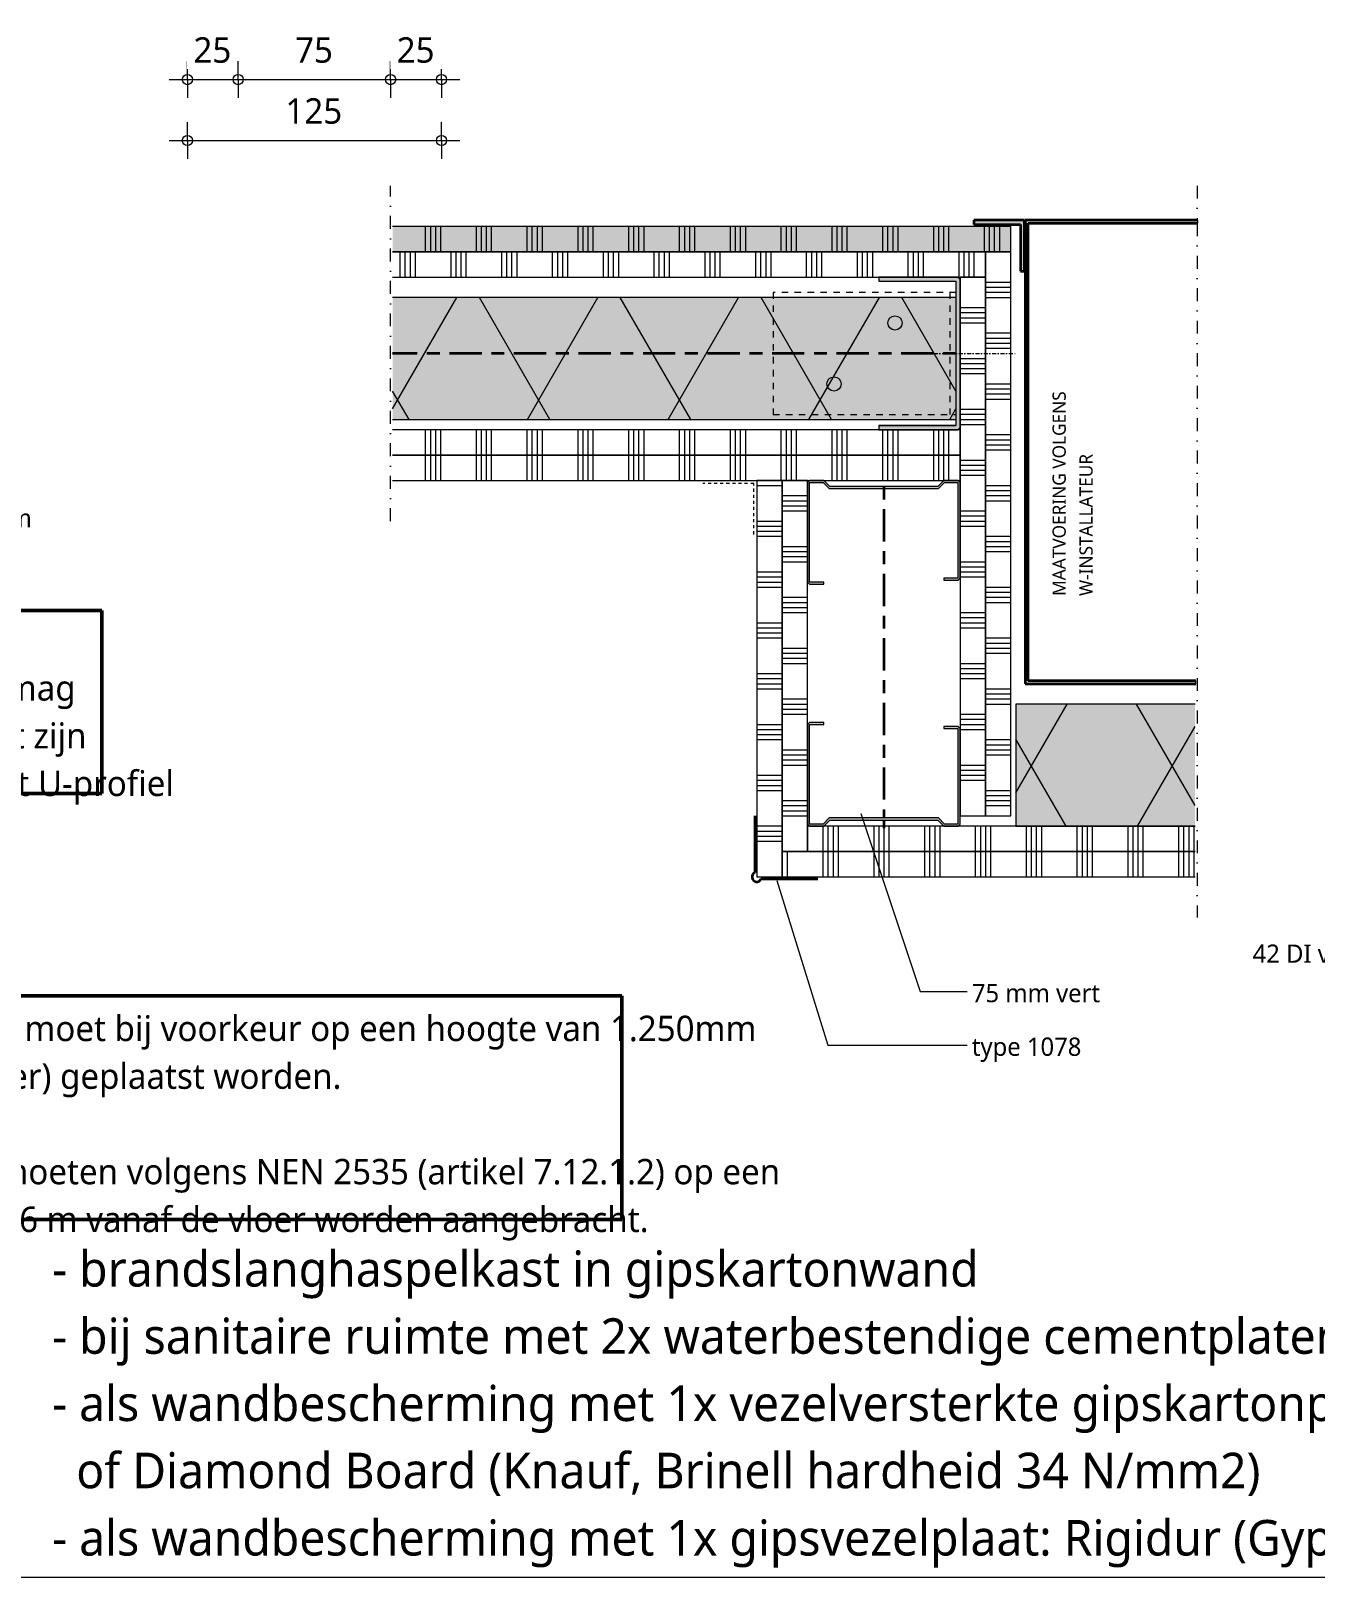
# Model space of a CAD drawing. Header units: millimetres. Extents: x -617 to 12931, y -7813 to -1363.
# Drawn here: x 11667 to 12299, y -2798 to -2038 of the extents above; entities that cross this region are included whole.
import ezdxf

# ---------------------------------------------------------------- set-up
doc = ezdxf.new("R2010")
doc.units = ezdxf.units.MM
for name, pattern in [('Center', [31.75, 6.35, -4.7625, 15.875, -4.7625]), ('Dash', [6.35, 3.175, -3.175]), ('Dash dot', [15.875, 6.35, -4.7625, 0, -4.7625]), ('Streep 1_5', [3, 1.5, -1.5]), ('Streep-stip _ detail', [4, 2, -1, 0, -1])]:
    doc.linetypes.add(name, pattern=pattern)
for name, color, linetype, lineweight in [('A-ANNO-DIMS', 211, 'Continuous', 13), ('A-ANNO-DIMS-5', 211, 'Continuous', 13), ('A-ANNO-IDEN', 131, 'Continuous', 18), ('A-DETL', 90, 'Continuous', 13), ('A-DETL-CNTR', 5, 'Center', 35), ('A-DETL-GENF', 92, 'Continuous', 18), ('A-DETL-THIN', 151, 'Continuous', 18), ('G-ANNO-TEXT', 231, 'Continuous', 13)]:
    doc.layers.add(name, color=color, linetype=linetype, lineweight=lineweight)
doc.styles.add('Segoe UI_2', font='segoeui.ttf', dxfattribs={"height": 9})
doc.styles.add('Segoe UI_3', font='segoeui.ttf', dxfattribs={"height": 12.5})
doc.styles.add('Segoe UI_4', font='segoeui.ttf', dxfattribs={"height": 17.5})
doc.styles.add('Segoe UI_7', font='segoeui.ttf', dxfattribs={"height": 6.5})
doc.dimstyles.new('2_5_mm', dxfattribs={"dimscale": 304.8, "dimtxt": 13.092049, "dimasz": 0.016404, "dimexe": 0.029528, "dimexo": 0.0625, "dimgap": 0.014764, "dimtad": 1, "dimdec": 0, "dimzin": 0, "dimdsep": 46, "dimtxsty": 'Segoe UI_3', "dimblk1": 'DOTBLANK', "dimblk2": 'DOTBLANK', "dimsah": 1, "dimcen": 0.09, "dimdle": 0.029528, "dimazin": 0, "dimtfac": 1, "dimtdec": 4, "dimtix": 1, "dimtmove": 0, "dimatfit": 3, "dimfxl": 0.029528, "dimfxlon": 1, "dimtvp": 1, "dimtfill": 1, "dimtolj": 1, "dimtzin": 0, "dimarcsym": 2})
pattern_1 = [(60, (0, 60.8), (-51.962, 30), []), (120, (0, 60.8), (-51.962, -30), [])]

# ---------------------------------------------------------------- blocks, each defined once
blk = doc.blocks.new('42 isolatie - Type 1-3760035-22_1 Principedetails metalstud')
at = {"layer": 'A-DETL-GENF'}
blk.add_hatch(color=256, dxfattribs=at).paths.add_polyline_path([(278.45, 0.8), (278.45, 60.8), (1.28, 60.8), (1.28, 0.8), (242.99, 0.8)])
at = {"layer": 'A-DETL-GENF', "lineweight": 13}
h = blk.add_hatch(dxfattribs=at)
h.set_pattern_fill('FP_1', color=256, style=0, pattern_type=2)
h.set_pattern_definition(pattern_1)
h.paths.add_polyline_path([(278.45, 0.8), (278.45, 60.8), (1.28, 60.8), (1.28, 0.8), (242.99, 0.8)])
at = {"layer": 'A-DETL-GENF'}
for p, q in [((278.45, 60.8), (1.28, 60.8)), ((278.45, 60.8), (1.28, 60.8)), ((280.45, 0.8), (280.45, 60.8)), ((1.28, 0.8), (278.45, 0.8)), ((1.28, 0.8), (278.45, 0.8))]:
    blk.add_line(p, q, dxfattribs=at)
blk = doc.blocks.new('42 isolatie - Type 1-3760036-22_1 Principedetails metalstud')
at = {"layer": 'A-DETL-GENF'}
h = blk.add_hatch(color=256, dxfattribs=at)
h.paths.add_polyline_path([(229.18, 0.8), (250.28, 0.8), (250.28, 60.8), (161.69, 60.8), (161.69, 0.8), (170.41, 0.8)])
h.paths.add_polyline_path([(52.87, 0.8), (88.44, 0.8), (88.44, 60.8), (0.28, 60.8), (0.28, 0.8)])
at = {"layer": 'A-DETL-GENF', "lineweight": 13}
h = blk.add_hatch(dxfattribs=at)
h.set_pattern_fill('FP_1', color=256, style=0, pattern_type=2)
h.set_pattern_definition(pattern_1)
h.paths.add_polyline_path([(229.18, 0.8), (250.28, 0.8), (250.28, 60.8), (161.69, 60.8), (161.69, 0.8), (170.41, 0.8)])
h.paths.add_polyline_path([(52.87, 0.8), (88.44, 0.8), (88.44, 60.8), (0.28, 60.8), (0.28, 0.8)])
at = {"layer": 'A-DETL-GENF'}
for p, q in [((88.44, 60.8), (0.28, 60.8)), ((0.28, 60.8), (0.28, 0.8)), ((88.44, 60.8), (0.28, 60.8)), ((0.28, 60.8), (0.28, 0.8)), ((250.28, 60.8), (161.69, 60.8)), ((250.28, 60.8), (161.69, 60.8)), ((250.28, 0.8), (250.28, 60.8)), ((250.28, 0.8), (250.28, 60.8)), ((0.28, 0.8), (88.44, 0.8)), ((161.69, 0.8), (250.28, 0.8))]:
    blk.add_line(p, q, dxfattribs=at)
blk = doc.blocks.new('40  gipsplaat - D12_5-V277-22_1 Principedetails metalstud')
at = {"layer": 'A-DETL-GENF', "lineweight": 13}
h = blk.add_hatch(dxfattribs=at)
h.set_pattern_fill('FP_358', color=256, style=0, pattern_type=2)
h.set_pattern_definition([(270, (12126.49, -2146.272), (25, 1e-15), []), (270, (12123.99, -2146.272), (25, 1e-15), []), (270, (12121.49, -2146.272), (25, 1e-15), []), (270, (12118.99, -2146.272), (25, 1e-15), [])])
h.paths.add_polyline_path([(13.5, 12.5), (0, 12.5), (0, 0), (291.67, 0), (291.67, 12.5), (14.5, 12.5)])
at = {"layer": 'A-DETL-GENF'}
for p, q in [((12.5, 12.5), (0, 12.5)), ((0, 12.5), (0, 0)), ((0, 12.5), (0, 2.75)), ((13.5, 12.5), (12.5, 12.5)), ((13.5, 12.5), (12.5, 12.5)), ((52.5, 12.5), (13.5, 12.5)), ((291.67, 12.5), (52.5, 12.5)), ((291.67, 12.5), (52.5, 12.5)), ((0, 0), (291.67, 0))]:
    blk.add_line(p, q, dxfattribs=at)
blk = doc.blocks.new('40  gipsplaat - stootvast D12_5-V278-22_1 Principedetails metalstud')
at = {"layer": 'A-DETL-GENF'}
blk.add_hatch(color=256, dxfattribs=at).paths.add_polyline_path([(0, 12.5), (0, 0), (304.17, 0), (304.17, 12.5), (12.5, 12.5)])
at = {"layer": 'A-DETL-GENF', "lineweight": 13}
h = blk.add_hatch(dxfattribs=at)
h.set_pattern_fill('FP_359', color=256, style=0, pattern_type=2)
h.set_pattern_definition([(270, (12138.99, -2133.772), (25, 1e-15), []), (270, (12136.49, -2133.772), (25, 1e-15), []), (270, (12133.99, -2133.772), (25, 1e-15), []), (270, (12131.49, -2133.772), (25, 1e-15), [])])
h.paths.add_polyline_path([(180, 12.5), (0, 12.5), (0, 0), (304.17, 0), (304.17, 12.5)])
at = {"layer": 'A-DETL-GENF'}
for p, q in [((12.5, 12.5), (0, 12.5)), ((0, 12.5), (0, 0)), ((0, 12.5), (0, 0)), ((304.17, 12.5), (12.5, 12.5)), ((304.17, 12.5), (12.5, 12.5)), ((0, 0), (304.17, 0)), ((0, 0), (304.17, 0))]:
    blk.add_line(p, q, dxfattribs=at)
blk = doc.blocks.new('40  gipsplaat - D12_5-V279-22_1 Principedetails metalstud')
at = {"layer": 'A-DETL-GENF', "lineweight": 13}
h = blk.add_hatch(dxfattribs=at)
h.set_pattern_fill('FP_360', color=256, style=0, pattern_type=2)
h.set_pattern_definition([(270, (12113.99, -2246.272), (25, 1e-15), []), (270, (12111.49, -2246.272), (25, 1e-15), []), (270, (12108.99, -2246.272), (25, 1e-15), []), (270, (12106.49, -2246.272), (25, 1e-15), [])])
h.paths.add_polyline_path([(11, 12.5), (0, 12.5), (0, 0), (279.17, 0), (279.17, 12.5), (37.46, 12.5)])
at = {"layer": 'A-DETL-GENF'}
for p, q in [((1, 12.5), (0, 12.5)), ((0, 12.5), (0, 0)), ((1, 12.5), (0, 12.5)), ((0, 12.5), (0, 0)), ((8, 12.5), (1, 12.5)), ((67, 12.5), (8, 12.5)), ((67, 12.5), (8, 12.5)), ((74, 12.5), (67, 12.5)), ((75, 12.5), (74, 12.5)), ((75, 12.5), (74, 12.5)), ((100, 12.5), (75, 12.5)), ((279.17, 12.5), (100, 12.5)), ((279.17, 12.5), (100, 12.5)), ((0, 0), (279.17, 0))]:
    blk.add_line(p, q, dxfattribs=at)
blk = doc.blocks.new('40  gipsplaat - D12_5-V280-22_1 Principedetails metalstud')
at = {"layer": 'A-DETL-GENF', "lineweight": 13}
h = blk.add_hatch(dxfattribs=at)
h.set_pattern_fill('FP_361', color=256, style=0, pattern_type=2)
h.set_pattern_definition([(270, (12113.99, -2233.772), (25, 1e-15), []), (270, (12111.49, -2233.772), (25, 1e-15), []), (270, (12108.99, -2233.772), (25, 1e-15), []), (270, (12106.49, -2233.772), (25, 1e-15), [])])
h.paths.add_polyline_path([(37.46, 12.5), (0, 12.5), (0, 0), (279.17, 0), (279.17, 12.5), (40, 12.5)])
at = {"layer": 'A-DETL-GENF'}
for p, q in [((279.17, 12.5), (0, 12.5)), ((0, 12.5), (0, 0)), ((279.17, 12.5), (0, 12.5)), ((0, 0), (1, 0)), ((0, 0), (1, 0)), ((1, 0), (40, 0)), ((40, 0), (279.17, 0)), ((40, 0), (279.17, 0))]:
    blk.add_line(p, q, dxfattribs=at)
blk = doc.blocks.new('40  gipsplaat - D12_5-V281-22_1 Principedetails metalstud')
at = {"layer": 'A-DETL-GENF', "lineweight": 13}
h = blk.add_hatch(dxfattribs=at)
h.set_pattern_fill('FP_362', color=256, style=0, pattern_type=2)
h.set_pattern_definition([(270, (12493.336, -2441.272), (25, 1e-15), []), (270, (12490.836, -2441.272), (25, 1e-15), []), (270, (12488.336, -2441.272), (25, 1e-15), []), (270, (12485.836, -2441.272), (25, 1e-15), [])])
h.paths.add_polyline_path([(1, 12.5), (0, 12.5), (0, 0), (190.44, 0), (190.44, 12.5), (5.4, 12.5)])
h.paths.add_polyline_path([(466.85, 12.5), (263.68, 12.5), (263.68, 0), (466.85, 0)])
at = {"layer": 'A-DETL-GENF'}
for p, q in [((1, 12.5), (0, 12.5)), ((0, 12.5), (0, 0)), ((1, 12.5), (0, 12.5)), ((0, 12.5), (0, 0)), ((8, 12.5), (1, 12.5)), ((67, 12.5), (8, 12.5)), ((67, 12.5), (8, 12.5)), ((74, 12.5), (67, 12.5)), ((75, 12.5), (74, 12.5)), ((75, 12.5), (74, 12.5)), ((100, 12.5), (75, 12.5)), ((190.44, 12.5), (100, 12.5)), ((190.44, 12.5), (100, 12.5)), ((466.85, 12.5), (263.68, 12.5)), ((466.85, 12.5), (263.68, 12.5)), ((0, 0), (190.44, 0)), ((263.68, 0), (466.85, 0))]:
    blk.add_line(p, q, dxfattribs=at)
blk = doc.blocks.new('40  gipsplaat - D12_5-V282-22_1 Principedetails metalstud')
at = {"layer": 'A-DETL-GENF', "lineweight": 13}
h = blk.add_hatch(dxfattribs=at)
h.set_pattern_fill('FP_363', color=256, style=0, pattern_type=2)
h.set_pattern_definition([(270, (12493.336, -2428.772), (25, 1e-15), []), (270, (12490.836, -2428.772), (25, 1e-15), []), (270, (12488.336, -2428.772), (25, 1e-15), []), (270, (12485.836, -2428.772), (25, 1e-15), [])])
h.paths.add_polyline_path([(1, 12.5), (0, 12.5), (0, 0), (190.44, 0), (190.44, 12.5), (5.4, 12.5)])
h.paths.add_polyline_path([(454.35, 12.5), (263.68, 12.5), (263.68, 0), (454.35, 0)])
at = {"layer": 'A-DETL-GENF'}
for p, q in [((190.44, 12.5), (0, 12.5)), ((0, 12.5), (0, 0)), ((190.44, 12.5), (0, 12.5)), ((454.35, 12.5), (263.68, 12.5)), ((454.35, 12.5), (263.68, 12.5)), ((454.35, 0), (454.35, 12.5)), ((0, 0), (1, 0)), ((0, 0), (1, 0)), ((1, 0), (8, 0)), ((8, 0), (67, 0)), ((8, 0), (67, 0)), ((67, 0), (74, 0)), ((74, 0), (190.44, 0)), ((74, 0), (190.44, 0)), ((263.68, 0), (380.35, 0)), ((263.68, 0), (380.35, 0)), ((380.35, 0), (387.35, 0)), ((387.35, 0), (446.35, 0)), ((387.35, 0), (446.35, 0)), ((446.35, 0), (453.35, 0)), ((453.35, 0), (454.35, 0)), ((453.35, 0), (454.35, 0))]:
    blk.add_line(p, q, dxfattribs=at)
blk = doc.blocks.new('40  gipsplaat - D12_5-2957544-22_1 Principedetails metalstud')
at = {"layer": 'A-DETL-GENF', "lineweight": 13}
h = blk.add_hatch(dxfattribs=at)
h.set_pattern_fill('FP_364', color=256, style=0, pattern_type=2)
h.set_pattern_definition([(270, (2451.272, 12048.99), (25, 1e-15), []), (270, (2453.772, 12048.99), (25, 1e-15), []), (270, (2456.272, 12048.99), (25, 1e-15), []), (270, (2458.772, 12048.99), (25, 1e-15), [])])
h.paths.add_polyline_path([(0, 12.5), (0, 0), (182.5, 0), (182.5, 12.5), (12.5, 12.5)])
at = {"layer": 'A-DETL-GENF'}
for p, q in [((182.5, 12.5), (0, 12.5)), ((0, 12.5), (0, 0)), ((0, 12.5), (0, 0)), ((182.5, 0), (182.5, 12.5)), ((182.5, 0), (182.5, 12.5)), ((0, 0), (13.5, 0)), ((0, 0), (13.5, 0)), ((13.5, 0), (52.5, 0)), ((52.5, 0), (62.5, 0)), ((62.5, 0), (132.5, 0)), ((62.5, 0), (132.5, 0)), ((132.5, 0), (142.5, 0)), ((142.5, 0), (181.5, 0)), ((181.5, 0), (182.5, 0)), ((181.5, 0), (182.5, 0))]:
    blk.add_line(p, q, dxfattribs=at)
blk = doc.blocks.new('40  gipsplaat - D12_5-2957545-22_1 Principedetails metalstud')
at = {"layer": 'A-DETL-GENF', "lineweight": 13}
h = blk.add_hatch(dxfattribs=at)
h.set_pattern_fill('FP_365', color=256, style=0, pattern_type=2)
h.set_pattern_definition([(270, (2463.772, 12036.49), (25, 1e-15), []), (270, (2466.272, 12036.49), (25, 1e-15), []), (270, (2468.772, 12036.49), (25, 1e-15), []), (270, (2471.272, 12036.49), (25, 1e-15), [])])
h.paths.add_polyline_path([(0, 0), (195, 0), (195, 12.5), (0, 12.5)])
at = {"layer": 'A-DETL-GENF'}
for p, q in [((195, 12.5), (0, 12.5)), ((0, 12.5), (0, 0)), ((195, 12.5), (0, 12.5)), ((0, 12.5), (0, 0)), ((195, 0), (195, 12.5)), ((195, 0), (195, 12.5)), ((0, 0), (195, 0)), ((0, 0), (195, 0))]:
    blk.add_line(p, q, dxfattribs=at)
blk = doc.blocks.new('40  gipsplaat - D12_5-2957546-22_1 Principedetails metalstud')
at = {"layer": 'A-DETL-GENF', "lineweight": 13}
h = blk.add_hatch(dxfattribs=at)
h.set_pattern_fill('FP_366', color=256, style=0, pattern_type=2)
h.set_pattern_definition([(90, (-2168.772, -12123.99), (-25, 1e-15), []), (90, (-2171.272, -12123.99), (-25, 1e-15), []), (90, (-2173.772, -12123.99), (-25, 1e-15), []), (90, (-2176.272, -12123.99), (-25, 1e-15), [])])
h.paths.add_polyline_path([(265, 12.5), (0, 12.5), (0, 0), (265, 0)])
at = {"layer": 'A-DETL-GENF'}
for p, q in [((265, 12.5), (0, 12.5)), ((0, 12.5), (0, 0)), ((0, 12.5), (0, 0)), ((265, 0), (265, 12.5)), ((265, 0), (265, 12.5)), ((0, 0), (1, 0)), ((0, 0), (1, 0)), ((1, 0), (74, 0)), ((74, 0), (101, 0)), ((74, 0), (101, 0)), ((101, 0), (140, 0)), ((140, 0), (148, 0)), ((148, 0), (222, 0)), ((148, 0), (222, 0)), ((222, 0), (230, 0)), ((230, 0), (265, 0))]:
    blk.add_line(p, q, dxfattribs=at)
blk = doc.blocks.new('40  gipsplaat - D12_5-2957547-22_1 Principedetails metalstud')
at = {"layer": 'A-DETL-GENF', "lineweight": 13}
h = blk.add_hatch(dxfattribs=at)
h.set_pattern_fill('FP_367', color=256, style=0, pattern_type=2)
h.set_pattern_definition([(90, (-2156.272, -12136.49), (-25, 1e-15), []), (90, (-2158.772, -12136.49), (-25, 1e-15), []), (90, (-2161.272, -12136.49), (-25, 1e-15), []), (90, (-2163.772, -12136.49), (-25, 1e-15), [])])
h.paths.add_polyline_path([(277.5, 12.5), (0, 12.5), (0, 0), (277.5, 0)])
at = {"layer": 'A-DETL-GENF'}
for p, q in [((277.5, 12.5), (0, 12.5)), ((0, 12.5), (0, 0)), ((277.5, 12.5), (0, 12.5)), ((0, 12.5), (0, 0)), ((277.5, 0), (277.5, 12.5)), ((277.5, 0), (277.5, 12.5)), ((0, 0), (277.5, 0)), ((0, 0), (277.5, 0))]:
    blk.add_line(p, q, dxfattribs=at)
blk = doc.blocks.new('22 metalstud profiel - 75 mm vert-4394541-22_1 Principedetails metalstud')
at = {"layer": 'A-DETL-GENF'}
blk.add_hatch(color=256, dxfattribs=at).paths.add_polyline_path([(29.5, 0), (26.5, -3), (-26.5, -3), (-29.5, 0), (-36.5, 0), (-37.5, -1), (-37.5, -50), (-36.5, -51), (-29.5, -51), (-29.5, -50), (-36.5, -50), (-36.5, -1), (-29.91, -1), (-26.91, -4), (26.91, -4), (29.91, -1), (36.5, -1), (36.5, -48), (29.5, -48), (29.5, -49), (36.5, -49), (37.5, -48), (37.5, -1), (36.5, 0)])
for p, q in [((-36.5, 0), (-37.5, -1)), ((-29.5, 0), (-36.5, 0)), ((-26.5, -3), (-29.5, 0)), ((29.5, 0), (26.5, -3)), ((36.5, 0), (29.5, 0)), ((37.5, -1), (36.5, 0)), ((-37.5, -1), (-37.5, -50)), ((-36.5, -50), (-36.5, -1)), ((-36.5, -1), (-29.91, -1)), ((-29.91, -1), (-26.91, -4)), ((-26.91, -4), (26.91, -4)), ((26.5, -3), (-26.5, -3)), ((26.91, -4), (29.91, -1)), ((29.91, -1), (36.5, -1)), ((36.5, -1), (36.5, -48)), ((37.5, -48), (37.5, -1)), ((-37.5, -50), (-36.5, -51)), ((-29.5, -50), (-36.5, -50)), ((-36.5, -51), (-29.5, -51)), ((-29.5, -51), (-29.5, -50)), ((36.5, -48), (29.5, -48)), ((29.5, -48), (29.5, -49)), ((29.5, -49), (36.5, -49)), ((36.5, -49), (37.5, -48))]:
    blk.add_line(p, q, dxfattribs=at)
blk = doc.blocks.new('22 metalstud profiel - 75 mm vert-4394546-22_1 Principedetails metalstud')
at = {"layer": 'A-DETL-GENF'}
blk.add_hatch(color=256, dxfattribs=at).paths.add_polyline_path([(-37.5, 50), (-37.5, 1), (-36.5, 0), (-29.5, 0), (-26.5, 3), (26.5, 3), (29.5, 0), (36.5, 0), (37.5, 1), (37.5, 48), (36.5, 49), (29.5, 49), (29.5, 48), (36.5, 48), (36.5, 1), (29.91, 1), (26.91, 4), (-26.91, 4), (-29.91, 1), (-36.5, 1), (-36.5, 50), (-29.5, 50), (-29.5, 51), (-36.5, 51)])
for p, q in [((-36.5, 51), (-37.5, 50)), ((-37.5, 50), (-37.5, 1)), ((-29.5, 51), (-36.5, 51)), ((-36.5, 1), (-36.5, 50)), ((-36.5, 50), (-29.5, 50)), ((-29.5, 50), (-29.5, 51)), ((36.5, 49), (29.5, 49)), ((29.5, 49), (29.5, 48)), ((29.5, 48), (36.5, 48)), ((37.5, 48), (36.5, 49)), ((36.5, 48), (36.5, 1)), ((37.5, 1), (37.5, 48)), ((-37.5, 1), (-36.5, 0)), ((-29.91, 1), (-36.5, 1)), ((-36.5, 0), (-29.5, 0)), ((-26.91, 4), (-29.91, 1)), ((-29.5, 0), (-26.5, 3)), ((26.91, 4), (-26.91, 4)), ((-26.5, 3), (26.5, 3)), ((26.5, 3), (29.5, 0)), ((29.91, 1), (26.91, 4)), ((29.5, 0), (36.5, 0)), ((36.5, 1), (29.91, 1)), ((36.5, 0), (37.5, 1))]:
    blk.add_line(p, q, dxfattribs=at)
blk = doc.blocks.new('00 afbreeklijn 1 s l - Type 1-2338417-22_1 Principedetails metalstud')
at = {"layer": 'A-DETL-GENF', "linetype": 'Dash dot'}
for p, q in [((321.5, 0), (-20, 0)), ((340, 0), (322.99, 0)), ((321.5, -71.25), (-20, -71.25)), ((340, -71.25), (322.99, -71.25))]:
    blk.add_line(p, q, dxfattribs=at)
blk = doc.blocks.new('00 afbreeklijn 1 s l - Type 1-2338414-22_1 Principedetails metalstud')
at = {"layer": 'A-DETL-GENF', "linetype": 'Dash dot'}
blk.add_line((145, 0), (-20, 0), dxfattribs=at)
blk = doc.blocks.new('42 hoekprofiel droogbouw - type 1078-4973246-22_1 Principedetails metalstud')
at = {"layer": 'A-DETL-GENF', "lineweight": 35}
for p, q in [((1, 2.14), (1, 30)), ((-30, -1), (-2.14, -1))]:
    blk.add_line(p, q, dxfattribs=at)
blk.add_arc((0, 0), 2.37, 205, 65, dxfattribs=at)
blk = doc.blocks.new('22 verzwaard metalstud profiel - 75 mm-V272-22_1 Principedetails metalstud')
at = {"layer": 'A-DETL-GENF'}
blk.add_hatch(color=256, dxfattribs=at).paths.add_polyline_path([(37.5, -40), (37.5, -1), (36.5, 0), (-36.5, 0), (-37.5, -1), (-37.5, -40), (-35.5, -40), (-35.5, -2), (35.5, -2), (35.5, -40)])
for p, q in [((-36.5, 0), (-37.5, -1)), ((-37.5, -1), (-36.5, 0)), ((36.5, 0), (-36.5, 0)), ((36.5, 0), (-36.5, 0)), ((37.5, -1), (36.5, 0)), ((-37.5, -1), (-37.5, -40)), ((-37.5, -40), (-37.5, -1)), ((-35.5, -2), (35.5, -2)), ((-35.5, -40), (-35.5, -2)), ((-35.5, -40), (-35.5, -2)), ((-35.5, -2), (35.5, -2)), ((35.5, -2), (35.5, -40)), ((35.5, -40), (35.5, -2)), ((37.5, -1), (36.5, 0)), ((37.5, -40), (37.5, -1)), ((37.5, -40), (37.5, -1)), ((-37.5, -40), (-35.5, -40)), ((-37.5, -40), (-35.5, -40)), ((35.5, -40), (37.5, -40)), ((35.5, -40), (37.5, -40))]:
    blk.add_line(p, q, dxfattribs=at)
blk = doc.blocks.new('42 voegband - 42 DI voegband s e-2057820-22_1 Principedetails metalstud')
at = {"layer": 'A-DETL-GENF', "linetype": 'Streep 1_5'}
for p, q in [((-1.5, -1.5), (-26.5, -1.5)), ((-1.5, -26.5), (-1.5, -1.5))]:
    blk.add_line(p, q, dxfattribs=at)
blk = doc.blocks.new('30 L-anker plat a e - 90x60-2057174-22_1 Principedetails metalstud')
at = {"layer": 'A-DETL-GENF', "linetype": 'Dash'}
for p, q in [((35, 90), (-25, 90)), ((-25, 90), (-25, 0)), ((35, 0), (35, 90)), ((35, 3), (-25, 3)), ((35, 0), (-25, 0))]:
    blk.add_line(p, q, dxfattribs=at)
at = {"layer": 'A-DETL-GENF', "linetype": 'Streep-stip _ detail', "lineweight": 13}
blk.add_line((5, 15), (5, -30), dxfattribs=at)
at = {"layer": 'A-DETL-GENF', "lineweight": 13}
for centre in [(-10, 60), (20, 30)]:
    blk.add_circle(centre, 3.5, dxfattribs=at)
blk = doc.blocks.new('DIMBLOCK168-22_1 Principedetails metalstud')
at = {"layer": 'A-ANNO-DIMS-5'}
for p, q in [((11743.82, -2061.57), (11743.82, -2052.57)), ((11768.82, -2061.57), (11768.82, -2052.57)), ((11734.82, -2061.57), (11768.82, -2061.57)), ((11743.82, -2061.57), (11743.82, -2070.57)), ((11768.82, -2061.57), (11768.82, -2070.57))]:
    blk.add_line(p, q, dxfattribs=at)
for centre in [(11743.82, -2061.57), (11768.82, -2061.57)]:
    blk.add_circle(centre, 2.5, dxfattribs=at)
at = {"layer": 'A-ANNO-DIMS-5', "color": 0, "insert": (11746.8, -2040.76), "char_height": 12.5, "width": 22.8516, "attachment_point": 1, "line_spacing_factor": 1.142579, "style": 'Segoe UI_3', "bg_fill": 3, "box_fill_scale": 1.25, "bg_fill_color": 9, "bg_fill_true_color": 13158600, "bg_fill_transparency": 0}
blk.add_mtext('25', dxfattribs=at)
blk = doc.blocks.new('_DotBlank')
at = {"color": 0, "linetype": 'ByBlock', "lineweight": -2}
blk.add_line((-0.5, 0), (-1, 0), dxfattribs=at)
blk.add_circle((0, 0), 0.5, dxfattribs=at)
blk = doc.blocks.new('DIMBLOCK169-22_1 Principedetails metalstud')
at = {"layer": 'A-ANNO-DIMS-5'}
for p, q in [((11768.82, -2061.57), (11768.82, -2052.57)), ((11843.82, -2061.57), (11843.82, -2052.57)), ((11768.82, -2061.57), (11843.82, -2061.57)), ((11768.82, -2061.57), (11768.82, -2070.57)), ((11843.82, -2061.57), (11843.82, -2070.57))]:
    blk.add_line(p, q, dxfattribs=at)
for centre in [(11768.82, -2061.57), (11843.82, -2061.57)]:
    blk.add_circle(centre, 2.5, dxfattribs=at)
at = {"layer": 'A-ANNO-DIMS-5', "color": 0, "insert": (11796.8, -2040.76), "char_height": 12.5, "width": 22.8516, "attachment_point": 1, "line_spacing_factor": 1.142579, "style": 'Segoe UI_3', "bg_fill": 3, "box_fill_scale": 1.25, "bg_fill_color": 9, "bg_fill_true_color": 13158600, "bg_fill_transparency": 0}
blk.add_mtext('75', dxfattribs=at)
blk = doc.blocks.new('DIMBLOCK170-22_1 Principedetails metalstud')
at = {"layer": 'A-ANNO-DIMS-5'}
for p, q in [((11843.82, -2061.57), (11843.82, -2052.57)), ((11868.82, -2061.57), (11868.82, -2052.57)), ((11843.82, -2061.57), (11877.82, -2061.57)), ((11843.82, -2061.57), (11843.82, -2070.57)), ((11868.82, -2061.57), (11868.82, -2070.57))]:
    blk.add_line(p, q, dxfattribs=at)
for centre in [(11843.82, -2061.57), (11868.82, -2061.57)]:
    blk.add_circle(centre, 2.5, dxfattribs=at)
at = {"layer": 'A-ANNO-DIMS-5', "color": 0, "insert": (11846.8, -2040.76), "char_height": 12.5, "width": 22.8516, "attachment_point": 1, "line_spacing_factor": 1.142579, "style": 'Segoe UI_3', "bg_fill": 3, "box_fill_scale": 1.25, "bg_fill_color": 9, "bg_fill_true_color": 13158600, "bg_fill_transparency": 0}
blk.add_mtext('25', dxfattribs=at)
blk = doc.blocks.new('DIMBLOCK171-22_1 Principedetails metalstud')
at = {"layer": 'A-ANNO-DIMS-5'}
for p, q in [((11743.82, -2091.57), (11743.82, -2082.57)), ((11868.82, -2091.57), (11868.82, -2082.57)), ((11734.82, -2091.57), (11877.82, -2091.57)), ((11743.82, -2091.57), (11743.82, -2100.57)), ((11868.82, -2091.57), (11868.82, -2100.57))]:
    blk.add_line(p, q, dxfattribs=at)
for centre in [(11743.82, -2091.57), (11868.82, -2091.57)]:
    blk.add_circle(centre, 2.5, dxfattribs=at)
at = {"layer": 'A-ANNO-DIMS-5', "color": 0, "insert": (11792.04, -2070.76), "char_height": 12.5, "width": 34.2774, "attachment_point": 1, "line_spacing_factor": 1.142579, "style": 'Segoe UI_3', "bg_fill": 3, "box_fill_scale": 1.25, "bg_fill_color": 9, "bg_fill_true_color": 13158600, "bg_fill_transparency": 0}
blk.add_mtext('125', dxfattribs=at)

msp = doc.modelspace()

# ---------------------------------------------------------------- hatches: boundary and pattern name
at = {"layer": 'A-DETL-GENF'}
for points in [[(12155.72, -2155.77), (12155.72, -2130.77), (12130.72, -2130.77), (12130.72, -2132.77), (12153.72, -2132.77), (12153.72, -2155.77)], [(12155.99, -2358.77), (12239.97, -2358.77), (12239.97, -2357.27), (12157.49, -2357.27), (12157.49, -2132.27), (12240.99, -2132.27), (12240.99, -2130.77), (12155.99, -2130.77), (12155.99, -2259.89)]]:
    msp.add_hatch(color=7, dxfattribs=at).paths.add_polyline_path(points)

# ---------------------------------------------------------------- linework, layer by layer
at = {"layer": 'A-ANNO-IDEN'}
for p, q in [((12075.25, -2422.5), (12104.34, -2510.1)), ((12033.89, -2455.5), (12058.95, -2536.47)), ((12104.34, -2510.1), (12127.87, -2510.1)), ((12058.95, -2536.47), (12127.87, -2536.47))]:
    msp.add_line(p, q, dxfattribs=at)
at = {"layer": 'A-DETL', "lineweight": 35}
for p, q in [((12155.72, -2130.77), (12130.72, -2130.77)), ((12130.72, -2130.77), (12130.72, -2132.77)), ((12130.72, -2132.77), (12153.72, -2132.77)), ((12153.72, -2132.77), (12153.72, -2155.77)), ((12155.72, -2155.77), (12155.72, -2130.77)), ((12155.99, -2130.77), (12155.99, -2358.77)), ((12240.99, -2130.77), (12155.99, -2130.77)), ((12157.49, -2357.27), (12157.49, -2132.27)), ((12157.49, -2132.27), (12240.99, -2132.27)), ((12153.72, -2155.77), (12155.72, -2155.77)), ((12239.97, -2357.27), (12157.49, -2357.27)), ((12155.99, -2358.77), (12239.97, -2358.77))]:
    msp.add_line(p, q, dxfattribs=at)
at = {"layer": 'A-DETL', "lineweight": 50}
for p, q in [((11701.72, -2322.76), (11486.72, -2322.76)), ((11701.72, -2412.76), (11701.72, -2322.76)), ((11486.72, -2412.76), (11701.72, -2412.76)), ((11957.63, -2512.27), (11486.87, -2512.27)), ((11957.63, -2622.27), (11957.63, -2512.27)), ((11486.87, -2622.27), (11957.63, -2622.27))]:
    msp.add_line(p, q, dxfattribs=at)
at = {"layer": 'A-DETL', "lineweight": 18}
msp.add_line((10880.71, -2798.15), (12880.71, -2798.15), dxfattribs=at)
at = {"layer": 'A-DETL-CNTR'}
for p, q in [((12121.99, -2196.27), (11844.82, -2196.27)), ((12086.49, -2261.77), (12086.49, -2424.77)), ((12086.49, -2425.77), (12086.49, -2429.77))]:
    msp.add_line(p, q, dxfattribs=at)
at = {"layer": 'A-DETL-THIN'}
for p, q in [((12240.99, -2132.27), (12240.99, -2130.77)), ((12239.97, -2358.77), (12239.97, -2357.27))]:
    msp.add_line(p, q, dxfattribs=at)

# ---------------------------------------------------------------- block references
at = {"layer": 'A-DETL-GENF', "linetype": 'Dash dot'}
for name, p, rotation in [('00 afbreeklijn 1 s l - Type 1-2338414-22_1 Principedetails metalstud', (11843.82, -2133.77), 270), ('00 afbreeklijn 1 s l - Type 1-2338417-22_1 Principedetails metalstud', (12240.66, -2453.77), 89.99999999999987)]:
    msp.add_blockref(name, p, dxfattribs=dict(at, rotation=rotation))
at = {"layer": 'A-DETL-GENF'}
for name, p, rotation in [('40  gipsplaat - stootvast D12_5-V278-22_1 Principedetails metalstud', (12148.99, -2133.77), 180), ('40  gipsplaat - D12_5-V277-22_1 Principedetails metalstud', (12136.49, -2146.27), 180), ('40  gipsplaat - D12_5-2957547-22_1 Principedetails metalstud', (12136.49, -2146.27), 270), ('22 verzwaard metalstud profiel - 75 mm-V272-22_1 Principedetails metalstud', (12123.99, -2196.27), 269.9999999999999), ('40  gipsplaat - D12_5-2957546-22_1 Principedetails metalstud', (12123.99, -2158.77), 270), ('40  gipsplaat - D12_5-V280-22_1 Principedetails metalstud', (12123.99, -2233.77), 180), ('40  gipsplaat - D12_5-V279-22_1 Principedetails metalstud', (12123.99, -2246.27), 180), ('40  gipsplaat - D12_5-2957545-22_1 Principedetails metalstud', (12036.49, -2453.77), 90), ('40  gipsplaat - D12_5-2957544-22_1 Principedetails metalstud', (12048.99, -2441.27), 90), ('40  gipsplaat - D12_5-V282-22_1 Principedetails metalstud', (12503.34, -2428.77), 180), ('40  gipsplaat - D12_5-V281-22_1 Principedetails metalstud', (12503.34, -2441.27), 180)]:
    msp.add_blockref(name, p, dxfattribs=dict(at, rotation=rotation))
at = {"layer": 'A-DETL-GENF', "linetype": 'Streep-stip _ detail', "lineweight": 13, "rotation": 89.99999999999974}
msp.add_blockref('30 L-anker plat a e - 90x60-2057174-22_1 Principedetails metalstud', (12121.99, -2201.27), dxfattribs=at)
at = {"layer": 'A-DETL-GENF'}
for name, p in [('42 isolatie - Type 1-3760035-22_1 Principedetails metalstud', (11843.54, -2229.57)), ('22 metalstud profiel - 75 mm vert-4394541-22_1 Principedetails metalstud', (12086.49, -2258.77)), ('42 isolatie - Type 1-3760036-22_1 Principedetails metalstud', (12151.21, -2429.57)), ('22 metalstud profiel - 75 mm vert-4394546-22_1 Principedetails metalstud', (12086.49, -2428.77))]:
    msp.add_blockref(name, p, dxfattribs=at)
at = {"layer": 'A-DETL-GENF', "linetype": 'Streep 1_5'}
msp.add_blockref('42 voegband - 42 DI voegband s e-2057820-22_1 Principedetails metalstud', (12023.99, -2258.77), dxfattribs=at)
at = {"layer": 'A-DETL-GENF', "lineweight": 35, "rotation": 269.9999999999998}
msp.add_blockref('42 hoekprofiel droogbouw - type 1078-4973246-22_1 Principedetails metalstud', (12023.99, -2453.77), dxfattribs=at)

# ---------------------------------------------------------------- texts
at = {"layer": 'A-ANNO-IDEN', "lineweight": 13, "char_height": 9, "attachment_point": 1, "style": 'Segoe UI_2', "bg_fill": 3, "box_fill_scale": 1.25, "bg_fill_color": 9, "bg_fill_true_color": 13158600, "bg_fill_transparency": 0}
for s, insert, width in [('gipskartonplaat stootvast dik 12,5mm', (11458.89, -2272.75), 267.7636), ('42 DI voegband s e', (12267.97, -2487.01), 137.4894)]:
    msp.add_mtext(s, dxfattribs=dict(at, insert=insert, width=width))
at = {"layer": 'G-ANNO-TEXT', "color": 7, "char_height": 6.5, "attachment_point": 1, "rotation": 90, "style": 'Segoe UI_7'}
for s, insert, width in [('MAATVOERING VOLGENS', (12169.51, -2315.53), 134.2827), ('W-INSTALLATEUR', (12182.74, -2315.53), 92.9958)]:
    msp.add_mtext(s, dxfattribs=dict(at, insert=insert, width=width))
at = {"layer": 'G-ANNO-TEXT', "color": 7, "attachment_point": 1}
for s, insert, char_height, width, style in [('bij anhydrietvloeren mag', (11496.54, -2354.52), 12.5, 234.4936, 'Segoe UI_3'), ('er geen direct contact zijn', (11496.54, -2378), 12.5, 243.3122, 'Segoe UI_3'), ('tussen de vloer en het U-profiel', (11496.54, -2401.48), 12.5, 297.0252, 'Segoe UI_3'), ('De brandslanghaspel moet bij voorkeur op een hoogte van 1.250mm', (11496.54, -2522.02), 12.5, 647.7635, 'Segoe UI_3'), ('(hart trommel tot vloer) geplaatst worden.', (11496.54, -2545.5), 12.5, 394.4303, 'Segoe UI_3'), ('Handbrandmelders moeten volgens NEN 2535 (artikel 7.12.1.2) op een', (11496.54, -2592.46), 12.5, 662.9956, 'Segoe UI_3'), ('hoogte van 1,2 m á 1.6 m vanaf de vloer worden aangebracht.', (11496.54, -2615.94), 12.5, 581.6243, 'Segoe UI_3'), ('- brandslanghaspelkast in gipskartonwand', (11677.28, -2637.77), 17.5, 558.7762, 'Segoe UI_4'), ('- bij sanitaire ruimte met 2x waterbestendige cementplaten: Aquaroc (Gyproc) of Aquapanel (Knauf)', (11677.28, -2670.84), 17.5, 1316.7717, 'Segoe UI_4'), ('- als wandbescherming met 1x vezelversterkte gipskartonplaat: Duragyp (Gyproc, Brinell hardheid 27 N/mm2 )', (11677.28, -2703.91), 17.5, 1455.0628, 'Segoe UI_4'), ('  of Diamond Board (Knauf, Brinell hardheid 34 N/mm2)', (11677.28, -2736.98), 17.5, 736.7508, 'Segoe UI_4'), ('- als wandbescherming met 1x gipsvezelplaat: Rigidur (Gyproc, Brinell hardheid 35 N/mm2) Let op! zaagwerk.', (11677.28, -2770.06), 17.5, 1444.24, 'Segoe UI_4')]:
    msp.add_mtext(s, dxfattribs=dict(at, insert=insert, char_height=char_height, width=width, style=style))

# ---------------------------------------------------------------- dimensions: what is measured, and where the dimension line sits
at = {"layer": 'A-ANNO-DIMS'}
dim = msp.add_linear_dim(base=(11768.82, -2061.57), p1=(11743.82, -2052.57), p2=(11768.82, -2052.57), dimstyle='2_5_mm', override={"dimpost": '<>', "dimfxl": 25}, dxfattribs=at)
dim.commit()
dim.dimension.update_dxf_attribs({"geometry": 'DIMBLOCK168-22_1 Principedetails metalstud', "text_midpoint": (11756.32, -2050.6)})

# ---------------------------------------------------------------- next in the draw order: texts
at = {"layer": 'A-ANNO-IDEN', "lineweight": 13, "char_height": 9, "attachment_point": 1, "style": 'Segoe UI_2', "bg_fill": 3, "box_fill_scale": 1.25, "bg_fill_color": 9, "bg_fill_true_color": 13158600, "bg_fill_transparency": 0}
for s, insert, width in [('75 mm vert', (12129.81, -2506.39), 80.9704), ('type 1078', (12129.81, -2532.77), 70.9493)]:
    msp.add_mtext(s, dxfattribs=dict(at, insert=insert, width=width))

# ---------------------------------------------------------------- next in the draw order: dimensions: what is measured, and where the dimension line sits
at = {"layer": 'A-ANNO-DIMS'}
dim = msp.add_linear_dim(base=(11843.82, -2061.57), p1=(11768.82, -2052.57), p2=(11843.82, -2052.57), dimstyle='2_5_mm', override={"dimpost": '<>', "dimfxl": 75}, dxfattribs=at)
dim.commit()
dim.dimension.update_dxf_attribs({"geometry": 'DIMBLOCK169-22_1 Principedetails metalstud', "text_midpoint": (11806.32, -2050.71)})

# ---------------------------------------------------------------- next in the draw order: dimensions: what is measured, and where the dimension line sits
dim = msp.add_linear_dim(base=(11868.82, -2061.57), p1=(11843.82, -2052.57), p2=(11868.82, -2052.57), dimstyle='2_5_mm', override={"dimpost": '<>', "dimfxl": 25}, dxfattribs=at)
dim.commit()
dim.dimension.update_dxf_attribs({"geometry": 'DIMBLOCK170-22_1 Principedetails metalstud', "text_midpoint": (11856.32, -2050.6)})

# ---------------------------------------------------------------- next in the draw order: dimensions: what is measured, and where the dimension line sits
dim = msp.add_linear_dim(base=(11868.82, -2091.57), p1=(11743.82, -2082.57), p2=(11868.82, -2082.57), dimstyle='2_5_mm', override={"dimpost": '<>', "dimfxl": 125}, dxfattribs=at)
dim.commit()
dim.dimension.update_dxf_attribs({"geometry": 'DIMBLOCK171-22_1 Principedetails metalstud', "text_midpoint": (11806.32, -2080.57)})

doc.saveas('drawing.dxf')
